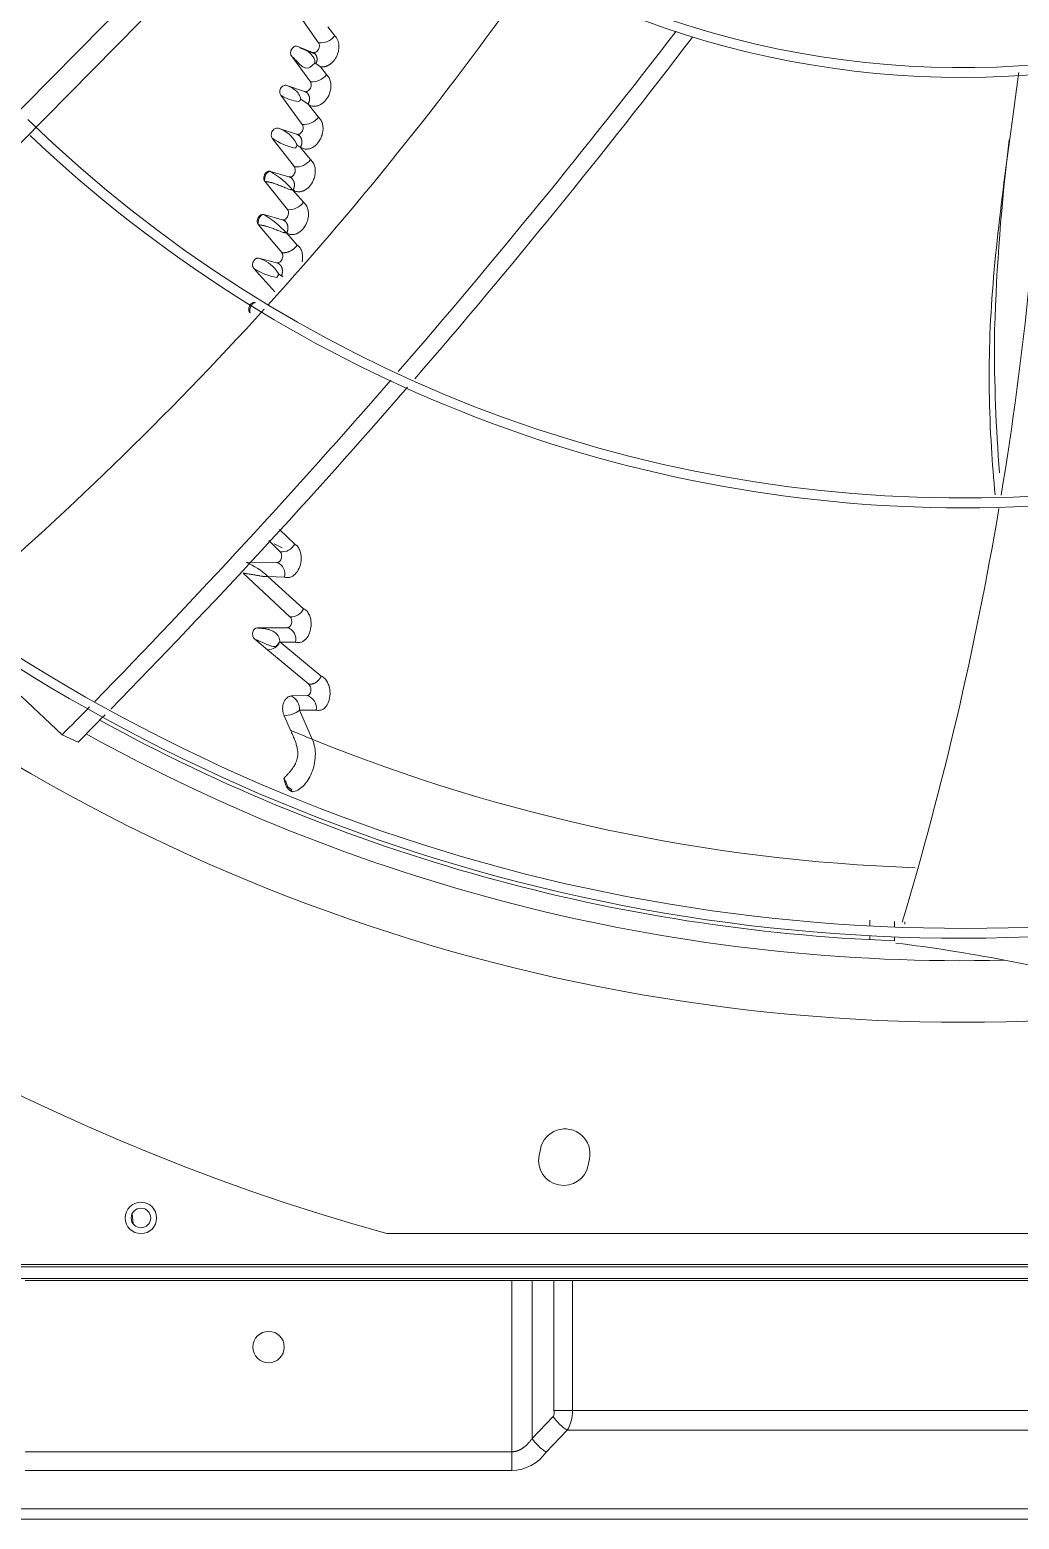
# Model space of a CAD drawing. Header units: millimetres. Extents: x 113490 to 142599, y -20467 to 115.
# Drawn here: x 132248.8 to 132501.6, y -11964.5 to -11583.8 of the extents above; entities that cross this region are included whole.
import ezdxf

# ---------------------------------------------------------------- set-up
doc = ezdxf.new("R2010")
doc.units = ezdxf.units.MM
doc.layers.add('DV3_0', color=7, linetype='Continuous')

msp = doc.modelspace()

# ---------------------------------------------------------------- linework, layer by layer
at = {"layer": 'DV3_0', "color": 7, "linetype": 'Continuous', "lineweight": 15}
for p, q in [((132473.2, -11374.23), (132139.6, -11712.53)), ((132140.45, -11720.21), (132478.11, -11377.79)), ((132322.62, -11587.14), (132318.01, -11580.55)), ((132326.78, -11585.38), (132324.97, -11583.04)), ((132320.51, -11597.1), (132315.68, -11590.5)), ((132317.3, -11588.05), (132321.02, -11589.58)), ((132321.84, -11590.08), (132317.84, -11588.41)), ((132321.66, -11592.25), (132321.95, -11592.46)), ((132321.94, -11592.46), (132323.06, -11593.26)), ((132324.67, -11595.27), (132323.06, -11593.26)), ((132314.48, -11598.03), (132319.01, -11599.59)), ((132318.43, -11608), (132312.95, -11600.5)), ((132318.09, -11601.57), (132319.93, -11602.84)), ((132322.61, -11606.15), (132320.03, -11602.92)), ((132312.27, -11608.99), (132316.98, -11610.5)), ((132316.43, -11618.86), (132310.79, -11611.5)), ((132316.8, -11613.89), (132316.7, -11614.06)), ((132316.95, -11613.63), (132316.8, -11613.89)), ((132316.89, -11612.83), (132317.12, -11613.27)), ((132317.12, -11613.27), (132316.95, -11613.63)), ((132317.12, -11613.27), (132317.93, -11613.82)), ((132320.56, -11616.97), (132317.93, -11613.82)), ((132317.93, -11613.82), (132317.98, -11613.84)), ((132310.31, -11620), (132315.04, -11621.4)), ((132314.68, -11629.78), (132308.9, -11622.54)), ((132318.75, -11627.86), (132316.06, -11624.76)), ((132316.06, -11624.76), (132316.11, -11624.77)), ((132313.19, -11640.75), (132307.25, -11633.62)), ((132308.61, -11631.05), (132313.35, -11632.34)), ((132317.18, -11638.82), (132314.4, -11635.71)), ((132314.4, -11635.71), (132314.48, -11635.74)), ((132311.46, -11650.78), (132306.07, -11644.81)), ((132307.37, -11642.2), (132311.9, -11643.34)), ((132311.74, -11645.22), (132312.43, -11646.26)), ((132312.19, -11646.7), (132311.92, -11647.11)), ((132312.43, -11646.26), (132312.19, -11646.7)), ((132312.43, -11646.26), (132313.13, -11646.67)), ((132316.52, -11715.25), (132312.65, -11711.49)), ((132312.8, -11717.25), (132309.94, -11714.35)), ((132304.15, -11719.92), (132311.98, -11719.99)), ((132315.3, -11733.81), (132303.31, -11722.68)), ((132309.66, -11723.51), (132313.91, -11723.7)), ((132318.8, -11731.77), (132309.67, -11723.51)), ((132309.6, -11742.25), (132306.29, -11739.54)), ((132306.92, -11736.7), (132314.66, -11736.62)), ((132312.73, -11740.27), (132312.69, -11740.05)), ((132323.27, -11748.98), (132312.73, -11740.27)), ((132320.08, -11751.06), (132309.6, -11742.25)), ((132246.63, -11754.1), (132257.07, -11764)), ((132315.63, -11754.06), (132319.69, -11753.96)), ((132315.43, -11762.82), (132313.82, -11759.14)), ((132321, -11765.15), (132317.77, -11757.71)), ((132257.07, -11764), (132261.16, -11765.89)), ((132313.74, -11775.19), (132313.75, -11775.17)), ((132463.43, -11812.87), (132463.43, -11811.36)), ((132463.43, -11816.37), (132463.43, -11815.37)), ((132497.89, -11821.62), (132512.03, -11824.31)), ((132379.29, -11869.88), (132378.96, -11871.55)), ((132391.51, -11874.04), (132391.84, -11872.38)), ((132275.02, -11886.32), (132275.23, -11888.99)), ((132634.41, -11891.49), (132340.06, -11891.49)), ((132984.58, -11899.99), (131990.67, -11899.99)), ((132984.58, -11902.99), (131990.67, -11902.99)), ((132247.68, -11903.49), (132372, -11903.49)), ((132377.16, -11903.49), (132372, -11903.49)), ((132377.16, -11903.49), (132382.69, -11903.49)), ((132387.46, -11903.49), (132382.69, -11903.49)), ((132387.46, -11903.49), (132587.02, -11903.49)), ((131929.62, -11964.49), (133044.86, -11964.49))]:
    msp.add_line(p, q, dxfattribs=at)
at = {"layer": 'DV3_0', "color": 7, "linetype": 'Continuous', "lineweight": 20}
for p, q in [((132469.74, -11813.15), (132469.74, -11811.7)), ((132472.36, -11812.36), (132472.36, -11811.84)), ((132469.74, -11816.66), (132469.74, -11815.65)), ((132997.84, -11899.39), (131977.6, -11899.39)), ((132372, -11947.25), (132372, -11903.49)), ((132377.16, -11943.87), (132377.16, -11903.49)), ((132382.69, -11903.49), (132382.69, -11936.74)), ((132387.46, -11903.49), (132387.46, -11936.74)), ((132382.69, -11936.74), (132387.46, -11936.74)), ((132587.02, -11936.74), (132387.46, -11936.74)), ((132382.55, -11938.28), (132377.16, -11943.87)), ((132386.13, -11941.77), (132380.74, -11947.36)), ((132588.35, -11941.77), (132386.13, -11941.77)), ((132372, -11947.25), (132247.68, -11947.25)), ((132372, -11947.25), (132372, -11952.04)), ((132372, -11952.04), (132247.68, -11952.04)), ((131929.62, -11961.85), (133044.86, -11961.85))]:
    msp.add_line(p, q, dxfattribs=at)
at = {"layer": 'DV3_0', "color": 7, "linetype": 'Continuous', "lineweight": 15}
for centre, radius in [((132277.23, -11887.49), 4), ((132277.23, -11887.49), 2.5), ((132309.84, -11920.49), 4)]:
    msp.add_circle(centre, radius, dxfattribs=at)
for centre, radius, start, end in [((132487.24, -11359.99), 551.5, 195.4775, 254.5225), ((132487.24, -11359.99), 233.5, 225.7814, 315.7154), ((132487.24, -11359.99), 236, 270, 315.2644), ((132487.24, -11359.99), 236, 227.0266, 270), ((131662.84, -11069), 872.24, 317.86602, 325.02361), ((130890.45, -10413.41), 1921.39, 319.10975, 322.45989), ((132323, -11582.25), 4.9, 265.5101, 320.4178), ((130954.55, -10469.09), 1840.9, 319.15831, 322.66086), ((132313.31, -11598.8), 11.46, 61.1528, 69.6579), ((132316.35, -11594.28), 6.06, 34.5155, 65.6878), ((132319.29, -11592.05), 2.38, 355.0985, 30.3566), ((132317.65, -11589.05), 5.12, 298.9227, 308.0461), ((132320.88, -11592.31), 4.81, 265.5613, 321.8717), ((132317.4, -11588.71), 5.54, 307.927, 320.2638), ((131636.37, -11560.89), 872.25, 350.63739, 357.81353), ((132487.24, -11359.99), 343.5, 225.9212, 315.6512), ((132318.65, -11591.76), 10.44, 236.8811, 264.046), ((132313.8, -11598.21), 5.45, 313.7925, 317.47), ((132313.15, -11597.64), 6.31, 317.6452, 321.5525), ((132319.04, -11600.27), 0.78, 12.7225, 57.3488), ((132322.38, -11600.14), 3.64, 227.7428, 229.7409), ((132318.81, -11603.2), 4.81, 265.5115, 322.2315), ((132487.24, -11359.99), 346, 270, 315.3179), ((132487.24, -11359.99), 346, 226.461, 270), ((132310.15, -11616.26), 7.57, 26.9834, 73.7291), ((132316.95, -11611.24), 0.866, 16.0058, 57.6668), ((132319.7, -11599.02), 15.34, 234.4922, 258.7126), ((133023.82, -11676.52), 528.72, 172.9859, 178.2608), ((132316.77, -11614.15), 4.73, 265.8403, 323.2857), ((132297.37, -11641.51), 25.09, 41.8667, 58.9698), ((132314.96, -11622.18), 0.921, 18.0658, 57.5274), ((132315.02, -11625.21), 4.58, 265.7991, 324.5702), ((132295.61, -11653.13), 25.63, 42.8328, 59.5066), ((132313.23, -11633.15), 0.965, 19.7105, 57.2219), ((132314.64, -11631.64), 15.71, 236.9569, 260.0262), ((132305.03, -11650.26), 8.39, 36.859, 73.8365), ((132316.74, -11641.98), 5.92, 232.3975, 237.1972), ((131662.84, -11069), 872.24, 310.5122, 317.77416), ((132886.21, -11664.96), 390.91, 179.6523, 184.707), ((130890.45, -10413.41), 1921.39, 315.69478, 319.02272), ((130954.55, -10469.09), 1840.9, 315.58647, 319.0689), ((132487.24, -11359.99), 453.5, 225.9915, 315.56), ((132487.24, -11359.99), 456, 270, 315.5611), ((132487.24, -11359.99), 456, 226.2335, 270), ((132487.24, -11359.99), 477.5, 226.9802, 313.0198), ((131636.37, -11560.89), 872.25, 343.27776, 350.41393), ((132493.66, -11343.41), 414.13, 243.8682, 244.1867), ((132313.16, -11713.46), 3.81, 264.7001, 331.9048), ((132296.22, -11738.13), 19.86, 47.4041, 66.4859), ((132310.97, -11722.87), 3.05, 344.1564, 70.634), ((132315.59, -11730.27), 3.55, 265.4096, 335.1519), ((132309.77, -11739.05), 3.2, 266.8406, 337.4758), ((132309.31, -11738.63), 3.66, 311.5503, 337.1639), ((132309.83, -11740.23), 2.86, 3.4886, 9.9712), ((132317.17, -11580.93), 159.41, 268.4037, 269.8503), ((132313.62, -11739.65), 3.21, 347.6517, 71.1439), ((132311.28, -11739.51), 1.92, 273.3073, 284.0677), ((132313.91, -11757.52), 3.86, 357.1818, 63.5888), ((132318.62, -11757.21), 3.43, 352.2982, 71.7881), ((130890.45, -10413.41), 1921.39, 315.33791, 315.63669), ((130954.55, -10469.09), 1840.9, 315.21602, 315.52108), ((132313.56, -11752.25), 6.9, 272.155, 307.597), ((132313.48, -11752.02), 7.13, 272.7525, 306.9995), ((132318.04, -11585.05), 172.67, 269.9107, 271.3205), ((132487.24, -11359.99), 457, 241.1263, 267.8054), ((132461.86, -11420.07), 372.72, 246.8673, 247.7953), ((132420.52, -12221.64), 407.44, 79.0531, 83.0099), ((132385.57, -11871.13), 6.4, 348.75, 168.75), ((132385.24, -11872.79), 6.4, 168.75, 348.75)]:
    msp.add_arc(centre, radius, start, end, dxfattribs=at)
at = {"layer": 'DV3_0', "color": 7, "linetype": 'Continuous', "lineweight": 20}
for centre, radius, start, end in [((132815.44, -11667.05), 320.16, 178.8238, 179.2018), ((132487.24, -11359.99), 461.75, 240.9755, 271.3224), ((132490.53, -11347.24), 450.99, 247.92, 268.0313), ((132380.9, -11937.36), 1.89, 330.7536, 19.0013), ((132378.13, -11936.97), 9.33, 329.0299, 1.4276), ((132371.75, -11941.05), 10.99, 271.315, 324.9258)]:
    msp.add_arc(centre, radius, start, end, dxfattribs=at)
at = {"layer": 'DV3_0', "color": 7, "linetype": 'Continuous', "lineweight": 15}
for centre in [(132386.13, -11938.28), (132380.74, -11943.87)]:
    msp.add_ellipse(centre, major_axis=(-4.49, 4.33), ratio=0.436952, start_param=1.144952, end_param=1.969202, dxfattribs=at)
for points, knots in [([(132317.3, -11588.05), (132317.1, -11587.97), (132316.84, -11587.95), (132316.31, -11588.12), (132316.04, -11588.31), (132315.72, -11588.73), (132315.62, -11588.9), (132315.49, -11589.25), (132315.46, -11589.43), (132315.42, -11589.93), (132315.49, -11590.22), (132315.68, -11590.5)], [0, 0, 0, 0, 0.25, 0.25, 0.5, 0.5, 0.625, 0.625, 0.75, 0.75, 1, 1, 1, 1]), ([(132321.02, -11589.58), (132321.08, -11589.6), (132321.2, -11589.65), (132321.47, -11589.66), (132321.84, -11589.57), (132322.26, -11589.27), (132322.59, -11588.83), (132322.79, -11588.32), (132322.84, -11587.85), (132322.79, -11587.45), (132322.67, -11587.24), (132322.62, -11587.14)], [0, 0, 0, 0, 0.059552, 0.118886, 0.252324, 0.393065, 0.538483, 0.678997, 0.797391, 0.899757, 1, 1, 1, 1]), ([(132323.06, -11593.26), (132323.12, -11593.27), (132323.23, -11593.29), (132323.4, -11593.3), (132323.57, -11593.3), (132323.73, -11593.29), (132323.9, -11593.28), (132324.06, -11593.25), (132324.21, -11593.22), (132324.37, -11593.18), (132324.52, -11593.13), (132324.67, -11593.08), (132324.81, -11593.02), (132324.95, -11592.95), (132325.09, -11592.88), (132325.22, -11592.81), (132325.35, -11592.73), (132325.48, -11592.65), (132325.78, -11592.44), (132326.22, -11592.05), (132326.75, -11591.41), (132327.18, -11590.7), (132327.45, -11590.07), (132327.61, -11589.56), (132327.71, -11589.17), (132327.77, -11588.77), (132327.81, -11588.38), (132327.82, -11587.98), (132327.8, -11587.6), (132327.74, -11587.22), (132327.65, -11586.86), (132327.54, -11586.51), (132327.39, -11586.19), (132327.22, -11585.89), (132327.01, -11585.62), (132326.86, -11585.46), (132326.78, -11585.38)], [0, 0, 0, 0, 0.017644, 0.035018, 0.052126, 0.068973, 0.085565, 0.101908, 0.118008, 0.133871, 0.149502, 0.164898, 0.180048, 0.194945, 0.209583, 0.223959, 0.238069, 0.251912, 0.265486, 0.340307, 0.413663, 0.485198, 0.554379, 0.588972, 0.62364, 0.658346, 0.693024, 0.727603, 0.762022, 0.796297, 0.830476, 0.864559, 0.898512, 0.932346, 0.966158, 1, 1, 1, 1]), ([(132315.68, -11590.5), (132315.98, -11590.75), (132316.28, -11591.05), (132316.88, -11591.68), (132317.19, -11592.03), (132317.69, -11592.53), (132317.86, -11592.69), (132318.22, -11593), (132318.42, -11593.14), (132318.83, -11593.39), (132319.06, -11593.49), (132319.56, -11593.59), (132319.83, -11593.6), (132320.12, -11593.53)], [0, 0, 0, 0, 0.25, 0.25, 0.5, 0.5, 0.625, 0.625, 0.75, 0.75, 0.875, 0.875, 1, 1, 1, 1]), ([(132321.95, -11592.46), (132321.96, -11592.42), (132322, -11592.34), (132322.06, -11592.21), (132322.1, -11592.09), (132322.14, -11591.96), (132322.17, -11591.83), (132322.19, -11591.71), (132322.21, -11591.58), (132322.22, -11591.45), (132322.23, -11591.33), (132322.23, -11591.21), (132322.22, -11591.08), (132322.2, -11590.97), (132322.18, -11590.85), (132322.15, -11590.73), (132322.12, -11590.62), (132322.08, -11590.52), (132322.03, -11590.42), (132321.98, -11590.32), (132321.91, -11590.22), (132321.85, -11590.13), (132321.78, -11590.05), (132321.7, -11589.97), (132321.62, -11589.9), (132321.53, -11589.83), (132321.44, -11589.77), (132321.34, -11589.71), (132321.24, -11589.66), (132321.13, -11589.62), (132321.05, -11589.6), (132321.02, -11589.58)], [0, 0, 0, 0, 0.032444, 0.064928, 0.09749, 0.13016, 0.162965, 0.195922, 0.229044, 0.262342, 0.295822, 0.329485, 0.363334, 0.39737, 0.431594, 0.466006, 0.500609, 0.535407, 0.570392, 0.605558, 0.64089, 0.676374, 0.711994, 0.747731, 0.783569, 0.819492, 0.855486, 0.891538, 0.927643, 0.963796, 1, 1, 1, 1]), ([(132320.03, -11602.92), (132320.18, -11603.01), (132320.48, -11603.18), (132320.96, -11603.31), (132321.4, -11603.36), (132321.8, -11603.34), (132322.16, -11603.28), (132322.47, -11603.19), (132323.19, -11602.92), (132324.24, -11602.17), (132325.16, -11600.8), (132325.65, -11599.47), (132325.82, -11598.26), (132325.72, -11597.09), (132325.35, -11596.03), (132324.9, -11595.53), (132324.67, -11595.27)], [0, 0, 0, 0, 0.048712, 0.093297, 0.133867, 0.170457, 0.203036, 0.231538, 0.255882, 0.403164, 0.540731, 0.633138, 0.726086, 0.818306, 0.909472, 1, 1, 1, 1]), ([(132501.49, -11594.71), (132501.15, -11597.27), (132500.81, -11599.81), (132499.12, -11612.36), (132497.74, -11622.3), (132495.46, -11642.05), (132494.54, -11651.86), (132493.77, -11671.33), (132493.94, -11680.98), (132494.77, -11694.63), (132495.08, -11698.66), (132495.46, -11702.69)], [0.0934532, 0.0934532, 0.0934532, 0.0934532, 0.125, 0.125, 0.25, 0.25, 0.375, 0.375, 0.5, 0.5, 0.5526716, 0.5526716, 0.5526716, 0.5526716]), ([(132314.48, -11598.03), (132314.23, -11597.94), (132313.92, -11597.97), (132313.35, -11598.25), (132313.09, -11598.51), (132312.84, -11598.98), (132312.77, -11599.15), (132312.7, -11599.47), (132312.69, -11599.62), (132312.71, -11600.05), (132312.79, -11600.28), (132312.95, -11600.5)], [0, 0, 0, 0, 0.25, 0.25, 0.5, 0.5, 0.625, 0.625, 0.75, 0.75, 1, 1, 1, 1]), ([(132318.09, -11601.57), (132318.02, -11601.11), (132317.84, -11600.68), (132317.36, -11599.93), (132317.06, -11599.6), (132316.08, -11598.73), (132315.3, -11598.3), (132314.48, -11598.03)], [0, 0, 0, 0, 0.25, 0.25, 0.5, 0.5, 1, 1, 1, 1]), ([(132319.01, -11599.59), (132319.07, -11599.6), (132319.2, -11599.64), (132319.47, -11599.64), (132319.83, -11599.52), (132320.23, -11599.2), (132320.55, -11598.75), (132320.72, -11598.24), (132320.75, -11597.78), (132320.69, -11597.46), (132320.6, -11597.24), (132320.54, -11597.15), (132320.51, -11597.1)], [0, 0, 0, 0, 0.061712, 0.124068, 0.257055, 0.398269, 0.543459, 0.683288, 0.800054, 0.90078, 0.950773, 1, 1, 1, 1]), ([(132319.93, -11602.84), (132319.95, -11602.8), (132320, -11602.71), (132320.06, -11602.58), (132320.11, -11602.45), (132320.16, -11602.32), (132320.2, -11602.19), (132320.24, -11602.05), (132320.26, -11601.92), (132320.28, -11601.79), (132320.3, -11601.65), (132320.3, -11601.52), (132320.3, -11601.39), (132320.3, -11601.26), (132320.28, -11601.14), (132320.26, -11601.01), (132320.24, -11600.89), (132320.2, -11600.77), (132320.16, -11600.66), (132320.12, -11600.55), (132320.06, -11600.44), (132320, -11600.34), (132319.94, -11600.25), (132319.87, -11600.15), (132319.79, -11600.07), (132319.71, -11599.99), (132319.63, -11599.91), (132319.53, -11599.84), (132319.44, -11599.78), (132319.34, -11599.72), (132319.23, -11599.67), (132319.12, -11599.62), (132319.05, -11599.6), (132319.01, -11599.59)], [0, 0, 0, 0, 0.030721, 0.061407, 0.092102, 0.122841, 0.153652, 0.184559, 0.215579, 0.246725, 0.278006, 0.309429, 0.340997, 0.372715, 0.404583, 0.436606, 0.468785, 0.501126, 0.533632, 0.566299, 0.59912, 0.632082, 0.665173, 0.698377, 0.731679, 0.765062, 0.798512, 0.832013, 0.865554, 0.899127, 0.932725, 0.966348, 1, 1, 1, 1]), ([(132317.98, -11613.84), (132318.14, -11613.93), (132318.45, -11614.11), (132318.93, -11614.26), (132319.37, -11614.31), (132319.77, -11614.3), (132320.13, -11614.24), (132320.43, -11614.16), (132321.14, -11613.9), (132322.19, -11613.16), (132323.12, -11611.77), (132323.61, -11610.43), (132323.79, -11609.2), (132323.69, -11608.01), (132323.32, -11606.92), (132322.85, -11606.4), (132322.61, -11606.15)], [0, 0, 0, 0, 0.049725, 0.09487, 0.135552, 0.171819, 0.203628, 0.230893, 0.253518, 0.400765, 0.538713, 0.630437, 0.723371, 0.816167, 0.908233, 1, 1, 1, 1]), ([(132310.79, -11611.5), (132310.73, -11611.4), (132310.6, -11611.2), (132310.52, -11610.81), (132310.53, -11610.36), (132310.68, -11609.86), (132310.99, -11609.4), (132311.4, -11609.07), (132311.78, -11608.95), (132312.07, -11608.94), (132312.2, -11608.98), (132312.27, -11608.99)], [0, 0, 0, 0, 0.103624, 0.201896, 0.31398, 0.451787, 0.59527, 0.73673, 0.874824, 0.938298, 1, 1, 1, 1]), ([(132316.98, -11610.5), (132317.04, -11610.52), (132317.17, -11610.55), (132317.44, -11610.54), (132317.8, -11610.41), (132318.19, -11610.09), (132318.49, -11609.63), (132318.65, -11609.12), (132318.67, -11608.66), (132318.61, -11608.34), (132318.52, -11608.13), (132318.46, -11608.04), (132318.43, -11608)], [0, 0, 0, 0, 0.062127, 0.125087, 0.257837, 0.399205, 0.545067, 0.685923, 0.803386, 0.90406, 0.952122, 1, 1, 1, 1]), ([(132317.98, -11613.84), (132318, -11613.79), (132318.05, -11613.71), (132318.11, -11613.57), (132318.16, -11613.44), (132318.21, -11613.3), (132318.25, -11613.17), (132318.28, -11613.03), (132318.31, -11612.89), (132318.33, -11612.76), (132318.34, -11612.62), (132318.34, -11612.48), (132318.34, -11612.35), (132318.33, -11612.22), (132318.31, -11612.09), (132318.29, -11611.96), (132318.26, -11611.84), (132318.23, -11611.72), (132318.18, -11611.6), (132318.13, -11611.49), (132318.08, -11611.38), (132318.01, -11611.28), (132317.95, -11611.18), (132317.87, -11611.08), (132317.79, -11610.99), (132317.71, -11610.91), (132317.62, -11610.83), (132317.52, -11610.76), (132317.42, -11610.7), (132317.32, -11610.64), (132317.21, -11610.58), (132317.1, -11610.54), (132317.02, -11610.51), (132316.98, -11610.5)], [0, 0, 0, 0, 0.030662, 0.061288, 0.091921, 0.122598, 0.15335, 0.184199, 0.215166, 0.246262, 0.2775, 0.308884, 0.340421, 0.372114, 0.403966, 0.435979, 0.468156, 0.500504, 0.533023, 0.565711, 0.598557, 0.631551, 0.664678, 0.697923, 0.73127, 0.764701, 0.7982, 0.831754, 0.865349, 0.898975, 0.932627, 0.966301, 1, 1, 1, 1]), ([(132316.11, -11624.77), (132316.26, -11624.86), (132316.56, -11625.03), (132317.03, -11625.17), (132317.47, -11625.22), (132317.87, -11625.21), (132318.23, -11625.14), (132318.54, -11625.05), (132319.26, -11624.77), (132320.3, -11624), (132321.2, -11622.59), (132321.66, -11621.23), (132321.82, -11620.01), (132321.7, -11618.82), (132321.29, -11617.73), (132320.81, -11617.23), (132320.56, -11616.97)], [0, 0, 0, 0, 0.047949, 0.091845, 0.131809, 0.167905, 0.2001, 0.228322, 0.252481, 0.399943, 0.539027, 0.629782, 0.722249, 0.81505, 0.907464, 1, 1, 1, 1]), ([(132308.9, -11622.54), (132308.88, -11622.52), (132308.84, -11622.48), (132308.8, -11622.4), (132308.76, -11622.33), (132308.71, -11622.22), (132308.66, -11622.08), (132308.62, -11621.89), (132308.6, -11621.68), (132308.62, -11621.35), (132308.72, -11621.01), (132308.89, -11620.69), (132309.05, -11620.46), (132309.24, -11620.27), (132309.45, -11620.12), (132309.67, -11620.02), (132309.87, -11619.97), (132310.04, -11619.96), (132310.18, -11619.97), (132310.27, -11619.99), (132310.31, -11620)], [0, 0, 0, 0, 0.023997, 0.048085, 0.072391, 0.09704, 0.146565, 0.196478, 0.252296, 0.308899, 0.447394, 0.518709, 0.590696, 0.663416, 0.735191, 0.803703, 0.87187, 0.915381, 0.957876, 1, 1, 1, 1]), ([(132308.9, -11622.54), (132308.82, -11622.36), (132308.8, -11622.08), (132308.88, -11621.48), (132308.99, -11621.14), (132309.29, -11620.56), (132309.49, -11620.31), (132309.91, -11620), (132310.13, -11619.95), (132310.31, -11620)], [0, 0, 0, 0, 0.25, 0.25, 0.5, 0.5, 0.75, 0.75, 1, 1, 1, 1]), ([(132315.04, -11621.4), (132315.1, -11621.41), (132315.23, -11621.44), (132315.5, -11621.42), (132315.85, -11621.29), (132316.23, -11620.96), (132316.52, -11620.49), (132316.67, -11619.98), (132316.68, -11619.52), (132316.61, -11619.21), (132316.52, -11619), (132316.46, -11618.91), (132316.43, -11618.86)], [0, 0, 0, 0, 0.061858, 0.124527, 0.256747, 0.397935, 0.544068, 0.685407, 0.802956, 0.903358, 0.951888, 1, 1, 1, 1]), ([(132316.11, -11624.77), (132316.13, -11624.73), (132316.17, -11624.64), (132316.23, -11624.51), (132316.28, -11624.37), (132316.33, -11624.23), (132316.36, -11624.09), (132316.39, -11623.95), (132316.42, -11623.82), (132316.43, -11623.68), (132316.44, -11623.54), (132316.45, -11623.4), (132316.44, -11623.27), (132316.43, -11623.14), (132316.41, -11623.01), (132316.39, -11622.88), (132316.35, -11622.75), (132316.31, -11622.63), (132316.27, -11622.51), (132316.22, -11622.4), (132316.16, -11622.29), (132316.09, -11622.19), (132316.02, -11622.08), (132315.95, -11621.99), (132315.87, -11621.9), (132315.78, -11621.81), (132315.69, -11621.74), (132315.59, -11621.66), (132315.49, -11621.6), (132315.38, -11621.54), (132315.27, -11621.48), (132315.16, -11621.44), (132315.08, -11621.41), (132315.04, -11621.4)], [0, 0, 0, 0, 0.030541, 0.061049, 0.09157, 0.12214, 0.152791, 0.183548, 0.214428, 0.245447, 0.276615, 0.307941, 0.339429, 0.371083, 0.402906, 0.434903, 0.467075, 0.499427, 0.531962, 0.564675, 0.597556, 0.630594, 0.663775, 0.697081, 0.730497, 0.764005, 0.797589, 0.831233, 0.864925, 0.898652, 0.932409, 0.966192, 1, 1, 1, 1]), ([(132316.06, -11624.76), (132316.01, -11624.75), (132315.91, -11624.74), (132315.75, -11624.72), (132315.58, -11624.69), (132315.41, -11624.65), (132315.13, -11624.58), (132314.7, -11624.43), (132314.11, -11624.2), (132313.53, -11623.95), (132313.06, -11623.75), (132312.61, -11623.56), (132312.12, -11623.37), (132311.62, -11623.18), (132311.21, -11623.05), (132310.87, -11622.95), (132310.55, -11622.87), (132310.23, -11622.8), (132309.93, -11622.74), (132309.65, -11622.68), (132309.38, -11622.63), (132309.12, -11622.59), (132308.97, -11622.56), (132308.9, -11622.54)], [0, 0, 0, 0, 0.022349, 0.045451, 0.069335, 0.09403, 0.119558, 0.190912, 0.284349, 0.376471, 0.44345, 0.485057, 0.569523, 0.642907, 0.687857, 0.73071, 0.77175, 0.811297, 0.849706, 0.887364, 0.924682, 0.962083, 1, 1, 1, 1]), ([(132313.35, -11632.34), (132313.41, -11632.35), (132313.54, -11632.38), (132313.81, -11632.36), (132314.15, -11632.22), (132314.53, -11631.87), (132314.81, -11631.4), (132314.95, -11630.89), (132314.95, -11630.43), (132314.87, -11630.12), (132314.77, -11629.91), (132314.71, -11629.82), (132314.68, -11629.78)], [0, 0, 0, 0, 0.061627, 0.124066, 0.255996, 0.397291, 0.543969, 0.685918, 0.803556, 0.903737, 0.952044, 1, 1, 1, 1]), ([(132314.48, -11635.74), (132314.63, -11635.82), (132314.92, -11635.98), (132315.38, -11636.11), (132315.81, -11636.16), (132316.21, -11636.14), (132316.57, -11636.07), (132316.89, -11635.98), (132317.61, -11635.68), (132318.64, -11634.88), (132319.51, -11633.45), (132319.94, -11632.09), (132320.07, -11630.87), (132319.93, -11629.69), (132319.51, -11628.61), (132319, -11628.11), (132318.75, -11627.86)], [0, 0, 0, 0, 0.046642, 0.089607, 0.12902, 0.164956, 0.19739, 0.226259, 0.251477, 0.399281, 0.53953, 0.629234, 0.721185, 0.813961, 0.906708, 1, 1, 1, 1]), ([(132307.25, -11633.62), (132307.23, -11633.6), (132307.2, -11633.55), (132307.15, -11633.48), (132307.11, -11633.41), (132307.06, -11633.3), (132307, -11633.16), (132306.96, -11632.97), (132306.94, -11632.77), (132306.95, -11632.44), (132307.04, -11632.1), (132307.2, -11631.77), (132307.36, -11631.54), (132307.55, -11631.35), (132307.76, -11631.19), (132307.97, -11631.08), (132308.17, -11631.03), (132308.34, -11631.01), (132308.48, -11631.02), (132308.57, -11631.04), (132308.61, -11631.05)], [0, 0, 0, 0, 0.023889, 0.047877, 0.07209, 0.09665, 0.14604, 0.195842, 0.251676, 0.3083, 0.447362, 0.518962, 0.591199, 0.664024, 0.735849, 0.804261, 0.872291, 0.915659, 0.958013, 1, 1, 1, 1]), ([(132307.25, -11633.62), (132307.17, -11633.44), (132307.15, -11633.17), (132307.22, -11632.56), (132307.32, -11632.23), (132307.62, -11631.64), (132307.81, -11631.38), (132308.22, -11631.07), (132308.43, -11631), (132308.61, -11631.05)], [0, 0, 0, 0, 0.25, 0.25, 0.5, 0.5, 0.75, 0.75, 1, 1, 1, 1]), ([(132314.4, -11635.71), (132314.35, -11635.71), (132314.25, -11635.7), (132314.09, -11635.68), (132313.93, -11635.65), (132313.76, -11635.62), (132313.48, -11635.55), (132313.05, -11635.42), (132312.47, -11635.2), (132311.89, -11634.97), (132311.42, -11634.78), (132310.97, -11634.59), (132310.49, -11634.41), (132309.99, -11634.24), (132309.57, -11634.11), (132309.24, -11634.02), (132308.91, -11633.94), (132308.59, -11633.87), (132308.29, -11633.81), (132308.01, -11633.76), (132307.73, -11633.71), (132307.48, -11633.66), (132307.33, -11633.63), (132307.25, -11633.62)], [0, 0, 0, 0, 0.022138, 0.045009, 0.068643, 0.093067, 0.118304, 0.188943, 0.281085, 0.373632, 0.440308, 0.480842, 0.565479, 0.639048, 0.684263, 0.727434, 0.768841, 0.808803, 0.847669, 0.885817, 0.923645, 0.961567, 1, 1, 1, 1]), ([(132314.48, -11635.74), (132314.5, -11635.69), (132314.54, -11635.6), (132314.6, -11635.47), (132314.65, -11635.33), (132314.69, -11635.19), (132314.72, -11635.05), (132314.75, -11634.91), (132314.77, -11634.77), (132314.79, -11634.63), (132314.79, -11634.5), (132314.79, -11634.36), (132314.79, -11634.22), (132314.77, -11634.09), (132314.75, -11633.96), (132314.72, -11633.83), (132314.69, -11633.71), (132314.65, -11633.58), (132314.6, -11633.47), (132314.55, -11633.35), (132314.49, -11633.24), (132314.42, -11633.14), (132314.35, -11633.04), (132314.27, -11632.94), (132314.19, -11632.85), (132314.1, -11632.76), (132314, -11632.68), (132313.91, -11632.61), (132313.8, -11632.54), (132313.7, -11632.48), (132313.58, -11632.43), (132313.47, -11632.38), (132313.39, -11632.35), (132313.35, -11632.34)], [0, 0, 0, 0, 0.030435, 0.060841, 0.091264, 0.121741, 0.152303, 0.182977, 0.213782, 0.244732, 0.27584, 0.307114, 0.338559, 0.37018, 0.40198, 0.433962, 0.466131, 0.498489, 0.53104, 0.563776, 0.59669, 0.629768, 0.662996, 0.696357, 0.729835, 0.763411, 0.797068, 0.830791, 0.864566, 0.898381, 0.932227, 0.9661, 1, 1, 1, 1]), ([(132311.9, -11643.34), (132311.97, -11643.35), (132312.09, -11643.37), (132312.36, -11643.34), (132312.71, -11643.19), (132313.08, -11642.84), (132313.35, -11642.37), (132313.47, -11641.85), (132313.47, -11641.39), (132313.38, -11641.08), (132313.28, -11640.87), (132313.22, -11640.79), (132313.19, -11640.75)], [0, 0, 0, 0, 0.061406, 0.123605, 0.255267, 0.396706, 0.543947, 0.686506, 0.804218, 0.904136, 0.952269, 1, 1, 1, 1]), ([(132317.18, -11638.82), (132317.15, -11638.87), (132317.08, -11638.96), (132316.97, -11639.09), (132316.86, -11639.22), (132316.76, -11639.33), (132316.65, -11639.44), (132316.55, -11639.54), (132316.45, -11639.63), (132316.35, -11639.72), (132316.26, -11639.8), (132316.17, -11639.87), (132316.08, -11639.93), (132316, -11639.99), (132315.93, -11640.04), (132315.86, -11640.08), (132315.79, -11640.12), (132315.74, -11640.16), (132315.68, -11640.19), (132315.64, -11640.22), (132315.6, -11640.24), (132315.56, -11640.26), (132315.54, -11640.27), (132315.52, -11640.28), (132315.5, -11640.29), (132315.41, -11640.34), (132315.24, -11640.43), (132314.99, -11640.53), (132314.75, -11640.62), (132314.52, -11640.69), (132314.3, -11640.74), (132314.09, -11640.77), (132313.89, -11640.79), (132313.7, -11640.79), (132313.52, -11640.79), (132313.35, -11640.77), (132313.24, -11640.75), (132313.19, -11640.75)], [0, 0, 0, 0, 0.035262, 0.068967, 0.101155, 0.131854, 0.161087, 0.188869, 0.21521, 0.240119, 0.263599, 0.285654, 0.306284, 0.325489, 0.343267, 0.359617, 0.374536, 0.388021, 0.400067, 0.410673, 0.419833, 0.427546, 0.433807, 0.438615, 0.441967, 0.443862, 0.50247, 0.559291, 0.614408, 0.66788, 0.719754, 0.770071, 0.818875, 0.866215, 0.912143, 0.956718, 1, 1, 1, 1]), ([(132318.39, -11643.11), (132318.42, -11642.98), (132318.51, -11642.47), (132318.55, -11641.57), (132318.35, -11640.48), (132317.92, -11639.49), (132317.43, -11639.04), (132317.18, -11638.82)], [0.6022969, 0.6022969, 0.6022969, 0.6022969, 0.635456, 0.7251168, 0.8159648, 0.9074058, 1, 1, 1, 1]), ([(132306.07, -11644.81), (132306.05, -11644.78), (132306.01, -11644.74), (132305.95, -11644.66), (132305.91, -11644.58), (132305.85, -11644.47), (132305.8, -11644.34), (132305.74, -11644.08), (132305.73, -11643.78), (132305.78, -11643.46), (132305.86, -11643.19), (132305.98, -11642.93), (132306.14, -11642.71), (132306.32, -11642.51), (132306.52, -11642.35), (132306.74, -11642.24), (132306.93, -11642.19), (132307.1, -11642.17), (132307.24, -11642.17), (132307.32, -11642.19), (132307.37, -11642.2)], [0, 0, 0, 0, 0.028007, 0.055032, 0.081193, 0.106619, 0.153365, 0.20124, 0.314031, 0.380881, 0.453942, 0.525375, 0.597439, 0.669138, 0.739919, 0.808326, 0.876169, 0.918445, 0.959511, 1, 1, 1, 1]), ([(132313.13, -11646.67), (132313.15, -11646.62), (132313.18, -11646.53), (132313.23, -11646.4), (132313.28, -11646.27), (132313.31, -11646.13), (132313.34, -11645.99), (132313.36, -11645.86), (132313.38, -11645.72), (132313.39, -11645.58), (132313.39, -11645.45), (132313.38, -11645.31), (132313.37, -11645.18), (132313.35, -11645.05), (132313.33, -11644.92), (132313.3, -11644.8), (132313.26, -11644.67), (132313.22, -11644.56), (132313.17, -11644.44), (132313.11, -11644.33), (132313.05, -11644.22), (132312.98, -11644.12), (132312.91, -11644.02), (132312.83, -11643.93), (132312.74, -11643.84), (132312.65, -11643.75), (132312.56, -11643.68), (132312.46, -11643.6), (132312.36, -11643.54), (132312.25, -11643.48), (132312.14, -11643.42), (132312.02, -11643.37), (132311.94, -11643.35), (132311.9, -11643.34)], [0, 0, 0, 0, 0.030187, 0.060371, 0.090594, 0.120893, 0.151298, 0.181832, 0.212515, 0.24336, 0.27438, 0.305582, 0.336971, 0.368552, 0.400328, 0.432301, 0.464474, 0.49685, 0.52943, 0.562209, 0.595176, 0.628319, 0.661623, 0.695073, 0.72865, 0.762337, 0.796117, 0.829975, 0.863895, 0.897866, 0.931877, 0.965922, 1, 1, 1, 1]), ([(132305.12, -11656.18), (132305.1, -11656.16), (132305.07, -11656.12), (132305.02, -11656.06), (132304.97, -11655.99), (132304.91, -11655.88), (132304.85, -11655.74), (132304.8, -11655.56), (132304.77, -11655.35), (132304.77, -11655.02), (132304.84, -11654.66), (132305, -11654.32), (132305.15, -11654.08), (132305.34, -11653.88), (132305.54, -11653.72), (132305.76, -11653.6), (132305.95, -11653.54), (132306.12, -11653.52), (132306.26, -11653.53), (132306.35, -11653.55), (132306.39, -11653.56)], [0, 0, 0, 0, 0.023717, 0.047529, 0.071567, 0.095958, 0.144865, 0.194255, 0.24993, 0.306447, 0.447124, 0.519636, 0.592736, 0.666021, 0.738106, 0.806218, 0.873827, 0.916713, 0.958547, 1, 1, 1, 1]), ([(132305.12, -11656.18), (132305.04, -11656.02), (132305.01, -11655.76), (132305.07, -11655.15), (132305.17, -11654.81), (132305.44, -11654.2), (132305.63, -11653.93), (132306.02, -11653.59), (132306.22, -11653.51), (132306.39, -11653.56)], [0, 0, 0, 0, 0.25, 0.25, 0.5, 0.5, 0.75, 0.75, 1, 1, 1, 1]), ([(132311.98, -11719.99), (132312.01, -11719.99), (132312.07, -11719.99), (132312.16, -11719.98), (132312.24, -11719.95), (132312.36, -11719.91), (132312.5, -11719.83), (132312.67, -11719.69), (132312.83, -11719.51), (132313.01, -11719.22), (132313.13, -11718.87), (132313.18, -11718.5), (132313.19, -11718.24), (132313.16, -11718.01), (132313.11, -11717.79), (132313.04, -11717.59), (132312.93, -11717.4), (132312.85, -11717.3), (132312.8, -11717.25)], [0, 0, 0, 0, 0.028865, 0.057593, 0.086401, 0.115506, 0.180051, 0.24602, 0.317149, 0.389669, 0.54238, 0.617783, 0.692725, 0.753316, 0.813034, 0.877032, 0.938756, 1, 1, 1, 1]), ([(132313.91, -11723.7), (132314.07, -11723.74), (132314.38, -11723.83), (132314.84, -11723.84), (132315.27, -11723.76), (132315.66, -11723.61), (132316.01, -11723.43), (132316.67, -11722.96), (132317.52, -11721.91), (132318.06, -11720.37), (132318.21, -11719.01), (132318.15, -11717.91), (132317.86, -11716.84), (132317.34, -11715.86), (132316.8, -11715.46), (132316.52, -11715.25)], [0, 0, 0, 0, 0.047977, 0.092913, 0.135078, 0.174462, 0.21082, 0.244022, 0.394681, 0.549502, 0.632018, 0.719836, 0.811103, 0.904292, 1, 1, 1, 1]), ([(132309.66, -11723.51), (132309.62, -11723.52), (132309.53, -11723.53), (132309.38, -11723.55), (132309.21, -11723.55), (132309.04, -11723.55), (132308.85, -11723.55), (132308.64, -11723.53), (132308.42, -11723.51), (132308.15, -11723.47), (132307.82, -11723.43), (132307.44, -11723.36), (132307.06, -11723.29), (132306.69, -11723.22), (132306.32, -11723.15), (132305.94, -11723.09), (132305.57, -11723.03), (132305.19, -11722.97), (132304.84, -11722.92), (132304.49, -11722.88), (132304.17, -11722.83), (132303.86, -11722.78), (132303.57, -11722.73), (132303.4, -11722.7), (132303.31, -11722.68)], [0, 0, 0, 0, 0.023147, 0.048122, 0.074981, 0.103775, 0.13455, 0.167345, 0.202197, 0.239143, 0.297616, 0.356815, 0.416747, 0.471644, 0.527021, 0.583085, 0.63987, 0.694718, 0.747914, 0.799756, 0.850555, 0.900636, 0.950333, 1, 1, 1, 1]), ([(132316.76, -11740.34), (132316.91, -11740.37), (132317.2, -11740.45), (132317.63, -11740.45), (132318.05, -11740.37), (132318.44, -11740.22), (132318.79, -11740.02), (132319.44, -11739.51), (132320.24, -11738.39), (132320.67, -11736.81), (132320.73, -11735.47), (132320.62, -11734.42), (132320.28, -11733.35), (132319.69, -11732.36), (132319.11, -11731.97), (132318.8, -11731.77)], [0, 0, 0, 0, 0.04381, 0.08609, 0.127028, 0.166816, 0.205447, 0.242833, 0.392665, 0.553217, 0.628415, 0.712622, 0.803628, 0.899436, 1, 1, 1, 1]), ([(132314.66, -11736.62), (132314.69, -11736.61), (132314.75, -11736.61), (132314.84, -11736.59), (132314.92, -11736.57), (132315.04, -11736.52), (132315.18, -11736.43), (132315.34, -11736.28), (132315.48, -11736.09), (132315.64, -11735.77), (132315.74, -11735.41), (132315.76, -11735.03), (132315.74, -11734.76), (132315.7, -11734.52), (132315.63, -11734.31), (132315.54, -11734.12), (132315.43, -11733.95), (132315.35, -11733.86), (132315.3, -11733.81)], [0, 0, 0, 0, 0.029616, 0.059226, 0.08909, 0.119465, 0.183347, 0.248712, 0.319828, 0.392571, 0.547826, 0.625223, 0.702226, 0.763016, 0.82292, 0.883392, 0.941921, 1, 1, 1, 1]), ([(132306.92, -11736.7), (132306.71, -11736.7), (132306.48, -11736.79), (132306.08, -11737.14), (132305.91, -11737.4), (132305.77, -11737.91), (132305.75, -11738.1), (132305.75, -11738.47), (132305.78, -11738.66), (132305.88, -11738.98), (132305.94, -11739.1), (132306.08, -11739.33), (132306.17, -11739.44), (132306.29, -11739.54)], [0, 0, 0, 0, 0.25, 0.25, 0.5, 0.5, 0.625, 0.625, 0.75, 0.75, 0.875, 0.875, 1, 1, 1, 1]), ([(132306.29, -11739.54), (132306.56, -11739.67), (132306.89, -11739.81), (132307.64, -11740.12), (132308.06, -11740.3), (132308.74, -11740.6), (132308.97, -11740.71), (132309.45, -11740.92), (132309.7, -11741.02), (132310.19, -11741.21), (132310.43, -11741.3), (132310.91, -11741.41), (132311.15, -11741.44), (132311.39, -11741.43)], [0, 0, 0, 0, 0.25, 0.25, 0.5, 0.5, 0.625, 0.625, 0.75, 0.75, 0.875, 0.875, 1, 1, 1, 1]), ([(132312.65, -11739.73), (132312.52, -11738.99), (132312.09, -11738.39), (132311.3, -11737.75), (132311.02, -11737.58), (132310.43, -11737.3), (132310.13, -11737.19), (132309.53, -11737.02), (132309.23, -11736.96), (132308.67, -11736.86), (132308.4, -11736.83), (132307.64, -11736.75), (132307.21, -11736.73), (132306.92, -11736.7)], [0, 0, 0, 0, 0.25, 0.25, 0.375, 0.375, 0.5, 0.5, 0.625, 0.625, 0.75, 0.75, 1, 1, 1, 1]), ([(132319.69, -11753.96), (132319.72, -11753.95), (132319.78, -11753.95), (132319.87, -11753.93), (132319.95, -11753.9), (132320.06, -11753.85), (132320.2, -11753.76), (132320.34, -11753.6), (132320.47, -11753.4), (132320.6, -11753.07), (132320.67, -11752.69), (132320.66, -11752.28), (132320.61, -11752), (132320.54, -11751.75), (132320.45, -11751.54), (132320.34, -11751.36), (132320.22, -11751.19), (132320.13, -11751.11), (132320.08, -11751.06)], [0, 0, 0, 0, 0.028889, 0.057627, 0.086479, 0.11571, 0.177534, 0.240964, 0.311146, 0.383316, 0.541481, 0.622894, 0.703916, 0.766967, 0.829357, 0.88782, 0.94427, 1, 1, 1, 1]), ([(132323.27, -11748.98), (132323.25, -11749.02), (132323.22, -11749.11), (132323.15, -11749.23), (132323.08, -11749.36), (132323.01, -11749.48), (132322.94, -11749.6), (132322.86, -11749.71), (132322.78, -11749.81), (132322.7, -11749.92), (132322.61, -11750.01), (132322.53, -11750.11), (132322.44, -11750.2), (132322.35, -11750.28), (132322.27, -11750.36), (132322.18, -11750.43), (132322.09, -11750.5), (132322.01, -11750.56), (132321.92, -11750.62), (132321.83, -11750.67), (132321.69, -11750.76), (132321.48, -11750.86), (132321.22, -11750.97), (132320.94, -11751.04), (132320.66, -11751.09), (132320.37, -11751.1), (132320.18, -11751.08), (132320.08, -11751.06)], [0, 0, 0, 0, 0.032912, 0.064981, 0.096285, 0.126892, 0.156857, 0.186228, 0.215044, 0.243338, 0.271135, 0.298459, 0.325328, 0.351757, 0.377759, 0.403345, 0.428524, 0.453304, 0.477693, 0.501697, 0.525318, 0.596178, 0.669736, 0.746463, 0.826774, 0.911102, 1, 1, 1, 1]), ([(132322.02, -11757.67), (132322.11, -11757.69), (132322.29, -11757.74), (132322.67, -11757.77), (132323.39, -11757.7), (132324.4, -11757.06), (132325.29, -11755.59), (132325.58, -11753.95), (132325.51, -11752.57), (132325.3, -11751.53), (132324.88, -11750.49), (132324.21, -11749.52), (132323.59, -11749.16), (132323.27, -11748.98)], [0, 0, 0, 0, 0.026817, 0.053618, 0.111712, 0.23804, 0.384925, 0.553802, 0.628786, 0.712612, 0.80339, 0.89919, 1, 1, 1, 1]), ([(132313.82, -11759.14), (132313.79, -11759.06), (132313.66, -11758.74), (132313.4, -11757.84), (132313.39, -11756.62), (132313.75, -11755.51), (132314.23, -11754.8), (132314.87, -11754.27), (132315.37, -11754.13), (132315.63, -11754.06)], [0, 0, 0, 0, 0.040312, 0.156894, 0.426143, 0.570564, 0.710966, 0.853069, 1, 1, 1, 1]), ([(132315.43, -11762.82), (132315.53, -11763.05), (132315.75, -11763.53), (132316.15, -11764.43), (132316.56, -11765.42), (132316.94, -11766.48), (132317.18, -11767.37), (132317.3, -11768.16), (132317.34, -11768.77), (132317.3, -11769.4), (132317.19, -11770.06), (132316.97, -11770.77), (132316.63, -11771.54), (132316.2, -11772.25), (132315.8, -11772.81), (132315.49, -11773.2), (132315.24, -11773.5), (132314.99, -11773.78), (132314.75, -11774.05), (132314.51, -11774.3), (132314.29, -11774.54), (132314.09, -11774.76), (132313.9, -11774.98), (132313.8, -11775.1), (132313.75, -11775.17)], [0, 0, 0, 0, 0.040083, 0.086012, 0.159758, 0.214033, 0.27101, 0.312119, 0.349588, 0.378327, 0.427679, 0.47581, 0.526674, 0.604064, 0.662938, 0.69739, 0.732612, 0.768589, 0.805305, 0.842753, 0.880931, 0.919848, 0.959525, 1, 1, 1, 1]), ([(132321, -11765.15), (132321.6, -11766.47), (132321.83, -11767.95), (132321.72, -11770.92), (132321.38, -11772.41), (132320.29, -11775.07), (132319.53, -11776.24), (132317.81, -11777.95), (132316.85, -11778.49), (132315.93, -11778.58)], [0, 0, 0, 0, 0.25, 0.25, 0.5, 0.5, 0.75, 0.75, 1, 1, 1, 1]), ([(132313.74, -11775.19), (132313.74, -11775.19), (132313.74, -11775.2), (132313.75, -11775.23), (132313.76, -11775.26), (132313.77, -11775.29), (132313.8, -11775.34), (132313.83, -11775.4), (132313.89, -11775.49), (132313.98, -11775.61), (132314.09, -11775.76), (132314.18, -11775.86), (132314.23, -11775.92)], [0, 0, 0, 0, 0.045211, 0.094001, 0.147086, 0.205077, 0.268519, 0.337915, 0.463969, 0.614861, 0.787551, 1, 1, 1, 1]), ([(132315.93, -11778.58), (132315.86, -11778.55), (132315.73, -11778.49), (132315.53, -11778.39), (132315.35, -11778.27), (132315.17, -11778.14), (132315, -11777.99), (132314.84, -11777.83), (132314.7, -11777.67), (132314.52, -11777.41), (132314.32, -11777.07), (132314.14, -11776.61), (132314.01, -11776.13), (132313.88, -11775.65), (132313.79, -11775.33), (132313.75, -11775.17)], [0, 0, 0, 0, 0.053269, 0.106492, 0.159506, 0.21227, 0.264868, 0.317343, 0.369492, 0.421041, 0.535657, 0.650611, 0.76611, 0.881911, 1, 1, 1, 1]), ([(132315.78, -11777.99), (132315.73, -11777.97), (132315.63, -11777.92), (132315.48, -11777.84), (132315.34, -11777.75), (132315.21, -11777.66), (132315.09, -11777.57), (132314.94, -11777.43), (132314.77, -11777.24), (132314.57, -11776.91), (132314.38, -11776.47), (132314.28, -11776.11), (132314.23, -11775.92)], [0, 0, 0, 0, 0.065734, 0.129186, 0.19042, 0.249586, 0.306916, 0.362726, 0.475472, 0.588217, 0.784674, 1, 1, 1, 1]), ([(132315.93, -11778.58), (132315.84, -11778.58), (132315.77, -11778.51), (132315.71, -11778.28), (132315.73, -11778.13), (132315.78, -11777.99)], [0, 0, 0, 0, 0.5, 0.5, 1, 1, 1, 1])]:
    msp.add_open_spline(points, degree=3, knots=knots, dxfattribs=at)
msp.add_open_spline([(132321.5, -11589.63), (132321.69, -11589.79), (132321.78, -11589.94), (132321.78, -11590.07)], degree=3, dxfattribs=at)
at = {"layer": 'DV3_0', "color": 7, "linetype": 'Continuous', "lineweight": 20}
msp.add_open_spline([(132377.16, -11943.87), (132377.1, -11943.97), (132376.96, -11944.15), (132376.76, -11944.41), (132376.57, -11944.65), (132376.37, -11944.88), (132376.18, -11945.09), (132375.99, -11945.28), (132375.8, -11945.47), (132375.62, -11945.64), (132375.44, -11945.8), (132375.26, -11945.95), (132375.09, -11946.09), (132374.92, -11946.21), (132374.75, -11946.33), (132374.58, -11946.44), (132374.42, -11946.54), (132374.26, -11946.64), (132374.1, -11946.72), (132373.94, -11946.8), (132373.78, -11946.87), (132373.63, -11946.93), (132373.48, -11946.99), (132373.32, -11947.04), (132373.17, -11947.09), (132373.02, -11947.13), (132372.88, -11947.16), (132372.73, -11947.19), (132372.58, -11947.21), (132372.44, -11947.23), (132372.29, -11947.24), (132372.15, -11947.25), (132372.05, -11947.25), (132372, -11947.25)], degree=3, knots=[0, 0, 0, 0, 0.049764, 0.097517, 0.143364, 0.187409, 0.229756, 0.270506, 0.309759, 0.347611, 0.384155, 0.419479, 0.453668, 0.486804, 0.518962, 0.550217, 0.580639, 0.610293, 0.639243, 0.667548, 0.695267, 0.722453, 0.749159, 0.775436, 0.80133, 0.82689, 0.85216, 0.877183, 0.902004, 0.92666, 0.951207, 0.975655, 1, 1, 1, 1], dxfattribs=at)

doc.saveas('drawing.dxf')
